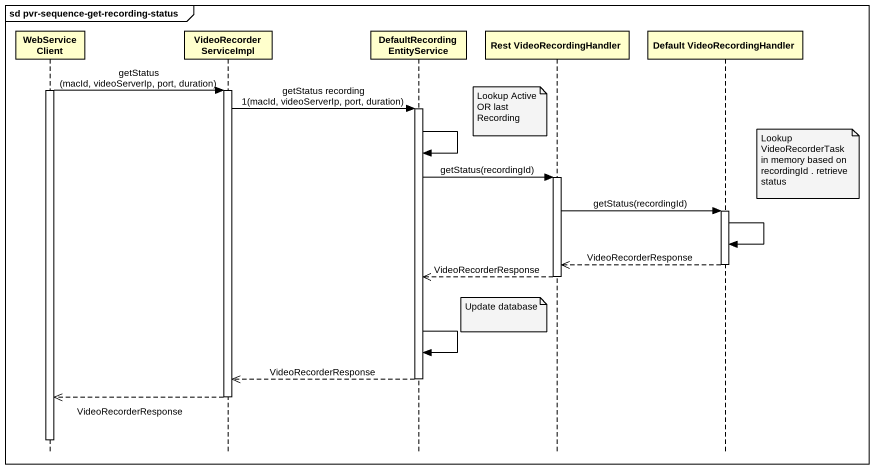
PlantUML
@startuml
mainframe sd pvr-sequence-get-recording-status
hide footbox
participant "WebService Client" as WebService_Client
participant "VideoRecorder ServiceImpl" as VideoRecorder_ServiceImpl
participant "DefaultRecording EntityService" as DefaultRecording
participant "Rest VideoRecordingHandler" as Rest_VideoRecordingHandler
participant "Default VideoRecordingHandler" as Default_VideoRecordingHandle

activate WebService_Client
WebService_Client -> VideoRecorder_ServiceImpl : getStatus (macId, videoServerIp, port, duration)
activate VideoRecorder_ServiceImpl
VideoRecorder_ServiceImpl -> DefaultRecording : getStatus recording 1(macId, videoServerIp, port, duration)
activate DefaultRecording
note left of Rest_VideoRecordingHandler : Lookup Active OR last Recording
DefaultRecording -> DefaultRecording
note right of Default_VideoRecordingHandle
  Lookup VideoRecorderTask
  in memory based on recordingId . retrieve status
end note
DefaultRecording -> Rest_VideoRecordingHandler : getStatus(recordingId)
activate Rest_VideoRecordingHandler
Rest_VideoRecordingHandler -> Default_VideoRecordingHandle : getStatus(recordingId)
activate Default_VideoRecordingHandle
Default_VideoRecordingHandle -> Default_VideoRecordingHandle
Default_VideoRecordingHandle -->> Rest_VideoRecordingHandler : VideoRecorderResponse
deactivate Default_VideoRecordingHandle
Rest_VideoRecordingHandler -->> DefaultRecording : VideoRecorderResponse
deactivate Rest_VideoRecordingHandler
note left of Rest_VideoRecordingHandler : Update database
DefaultRecording -> DefaultRecording
DefaultRecording -->> VideoRecorder_ServiceImpl : VideoRecorderResponse
deactivate DefaultRecording
VideoRecorder_ServiceImpl -->> WebService_Client : VideoRecorderResponse
deactivate VideoRecorder_ServiceImpl
deactivate WebService_Client
@enduml
